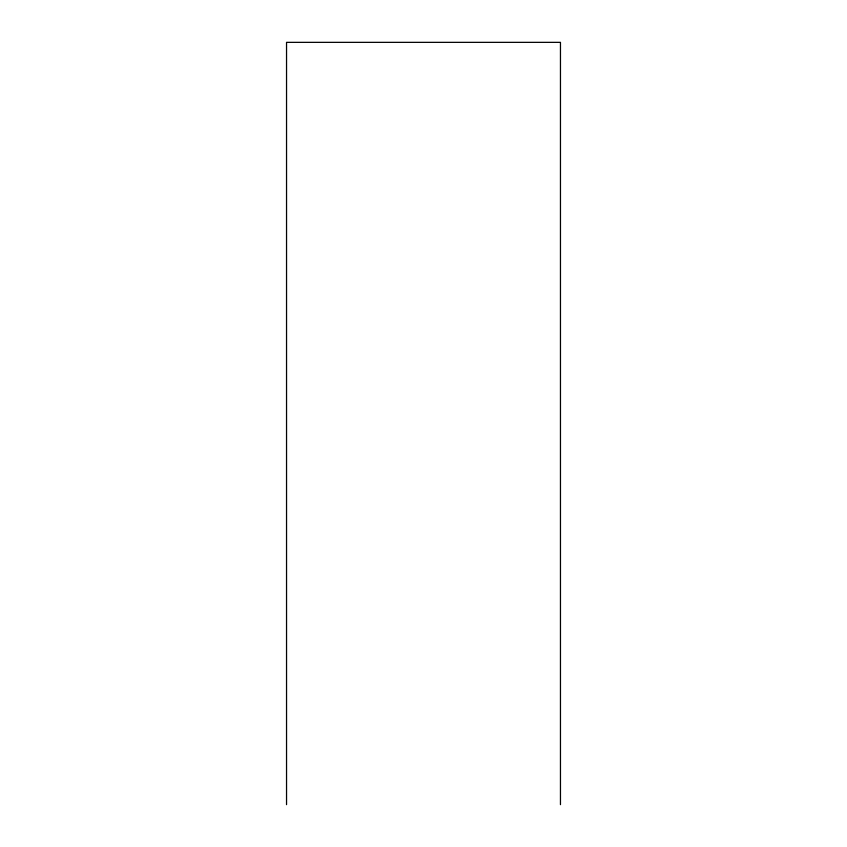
<?xml version="1.0" encoding="UTF-8"?>
<svg xmlns="http://www.w3.org/2000/svg" width="847" height="847" viewBox="0 0 847 847"><rect width="100%" height="100%" fill="white"/><g stroke="black" fill="none" stroke-linecap="round" stroke-linejoin="round"><path stroke-width="1.27" d="M560.46 804.65L560.46 42.35L286.54 42.35L286.54 804.65"/></g></svg>
